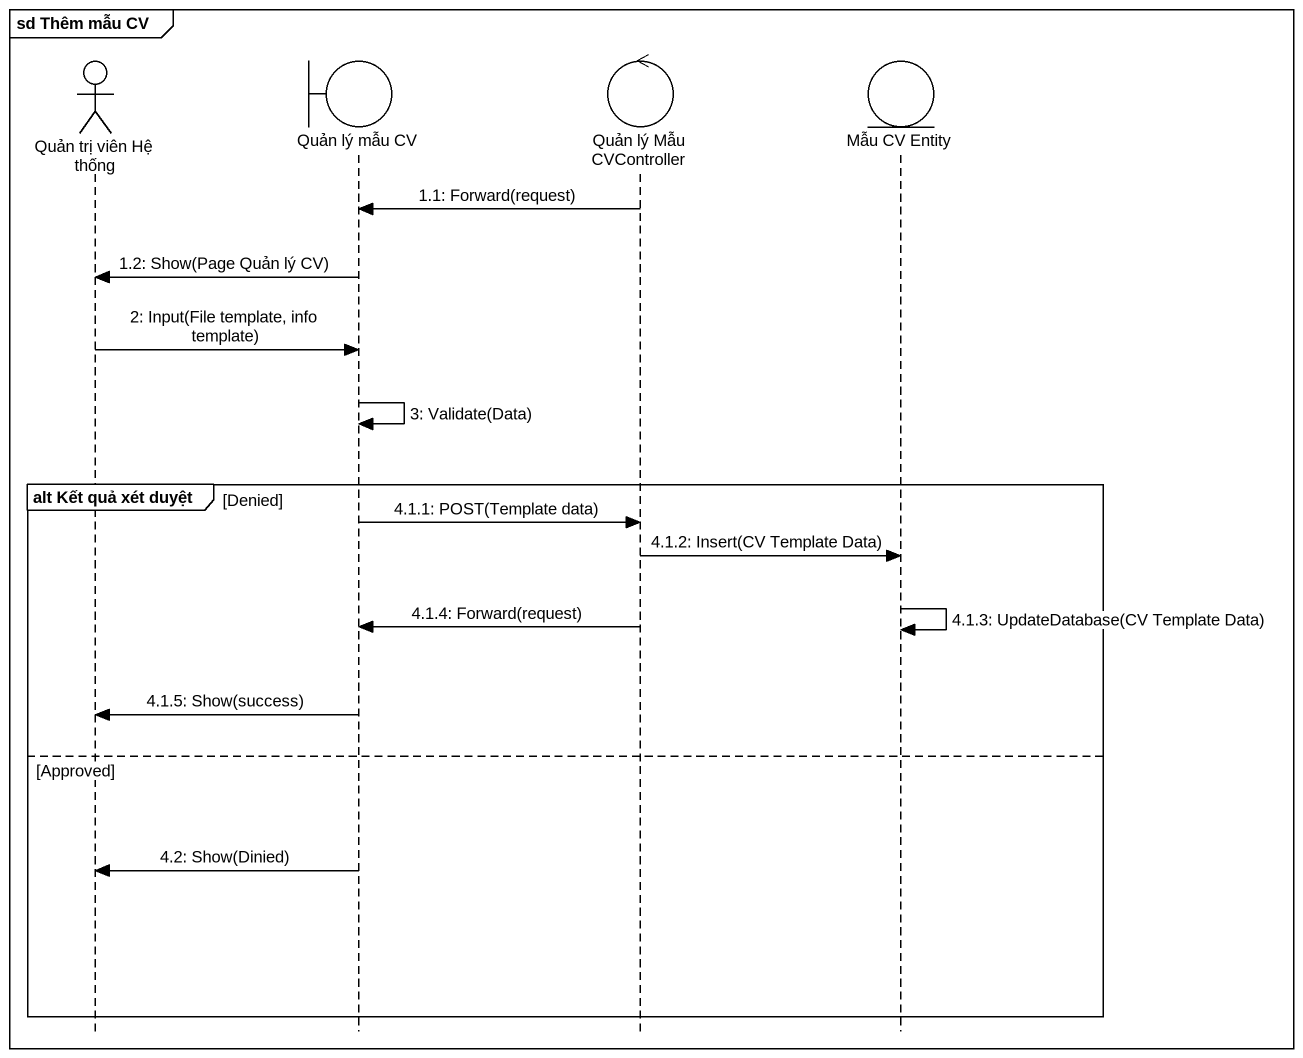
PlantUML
@startuml
mainframe sd Thêm mẫu CV
hide footbox
actor "Quản trị viên Hệ thống" as Quản_trị_viên_Hệ_thống
boundary "Quản lý mẫu CV" as Quản_lý_mẫu_CV
control "Quản lý Mẫu CVController" as Quản_lý_Mẫu_CVController
entity "Mẫu CV Entity" as Mẫu_CV_Entity

Quản_lý_Mẫu_CVController -> Quản_lý_mẫu_CV : 1.1: Forward(request)
Quản_lý_mẫu_CV -> Quản_trị_viên_Hệ_thống : 1.2: Show(Page Quản lý CV)
Quản_trị_viên_Hệ_thống -> Quản_lý_mẫu_CV : 2: Input(File template, info template)
Quản_lý_mẫu_CV -> Quản_lý_mẫu_CV : 3: Validate(Data)
group alt Kết quả xét duyệt [Denied]
  Quản_lý_mẫu_CV -> Quản_lý_Mẫu_CVController : 4.1.1: POST(Template data)
  Quản_lý_Mẫu_CVController -> Mẫu_CV_Entity : 4.1.2: Insert(CV Template Data)
  Mẫu_CV_Entity -> Mẫu_CV_Entity : 4.1.3: UpdateDatabase(CV Template Data)
  Quản_lý_Mẫu_CVController -> Quản_lý_mẫu_CV : 4.1.4: Forward(request)
  Quản_lý_mẫu_CV -> Quản_trị_viên_Hệ_thống : 4.1.5: Show(success)
else Approved
  Quản_lý_mẫu_CV -> Quản_trị_viên_Hệ_thống : 4.2: Show(Dinied)
end
@enduml
